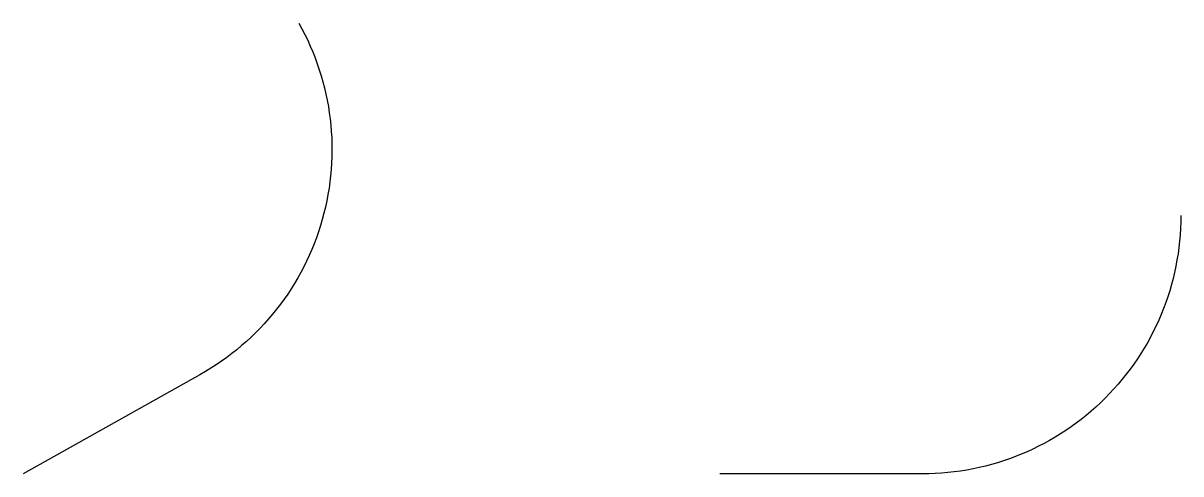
# Model space of a CAD drawing. Header units: inches. Extents: x 122 to 682, y 131 to 349.
import ezdxf

# ---------------------------------------------------------------- set-up
doc = ezdxf.new("R2010")
doc.units = ezdxf.units.IN
doc.header["$MEASUREMENT"] = 0

msp = doc.modelspace()

# ---------------------------------------------------------------- linework, layer by layer
for points in [[(255.19, 348.92, -0.414214), (207.3, 178.75), (121.78, 130.8)], [(681.82, 255.8, -0.414214), (556.82, 130.8), (458.78, 130.8)]]:
    msp.add_lwpolyline(points, format="xyb")

doc.saveas('drawing.dxf')
